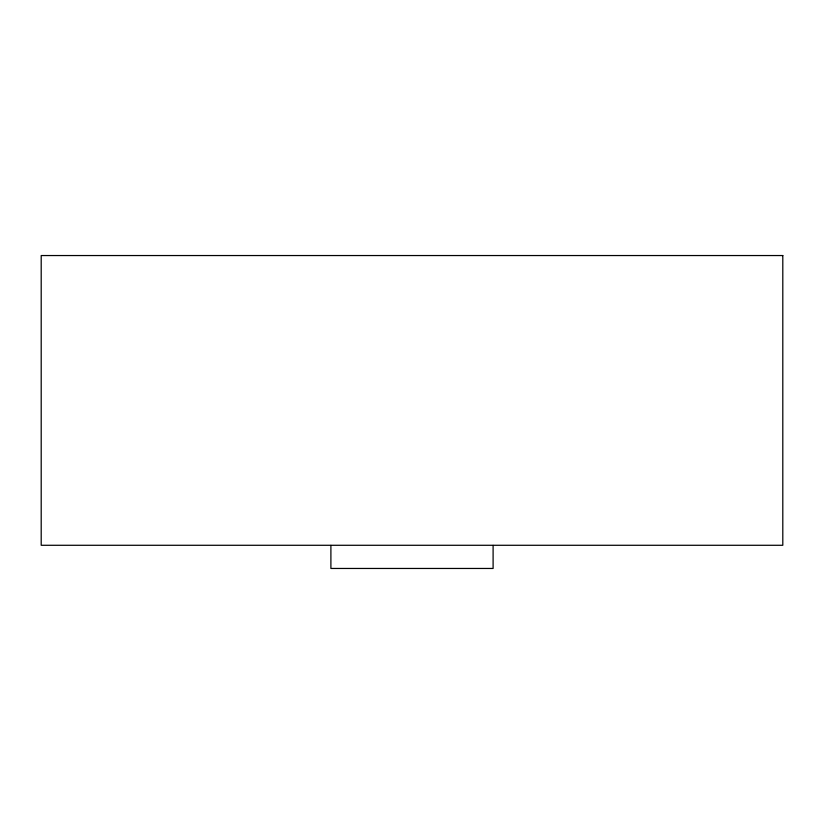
<?xml version="1.0" encoding="UTF-8"?>
<svg xmlns="http://www.w3.org/2000/svg" width="824" height="824" viewBox="0 0 824 824"><rect width="100%" height="100%" fill="white"/><g stroke="black" fill="none" stroke-linecap="round" stroke-linejoin="round"><path stroke-width="1.24" d="M493.102 545.395L493.102 568.457L330.898 568.457L330.898 545.395M782.8 255.543L41.2 255.543L41.2 545.282L782.8 545.282L782.8 255.543"/></g></svg>
